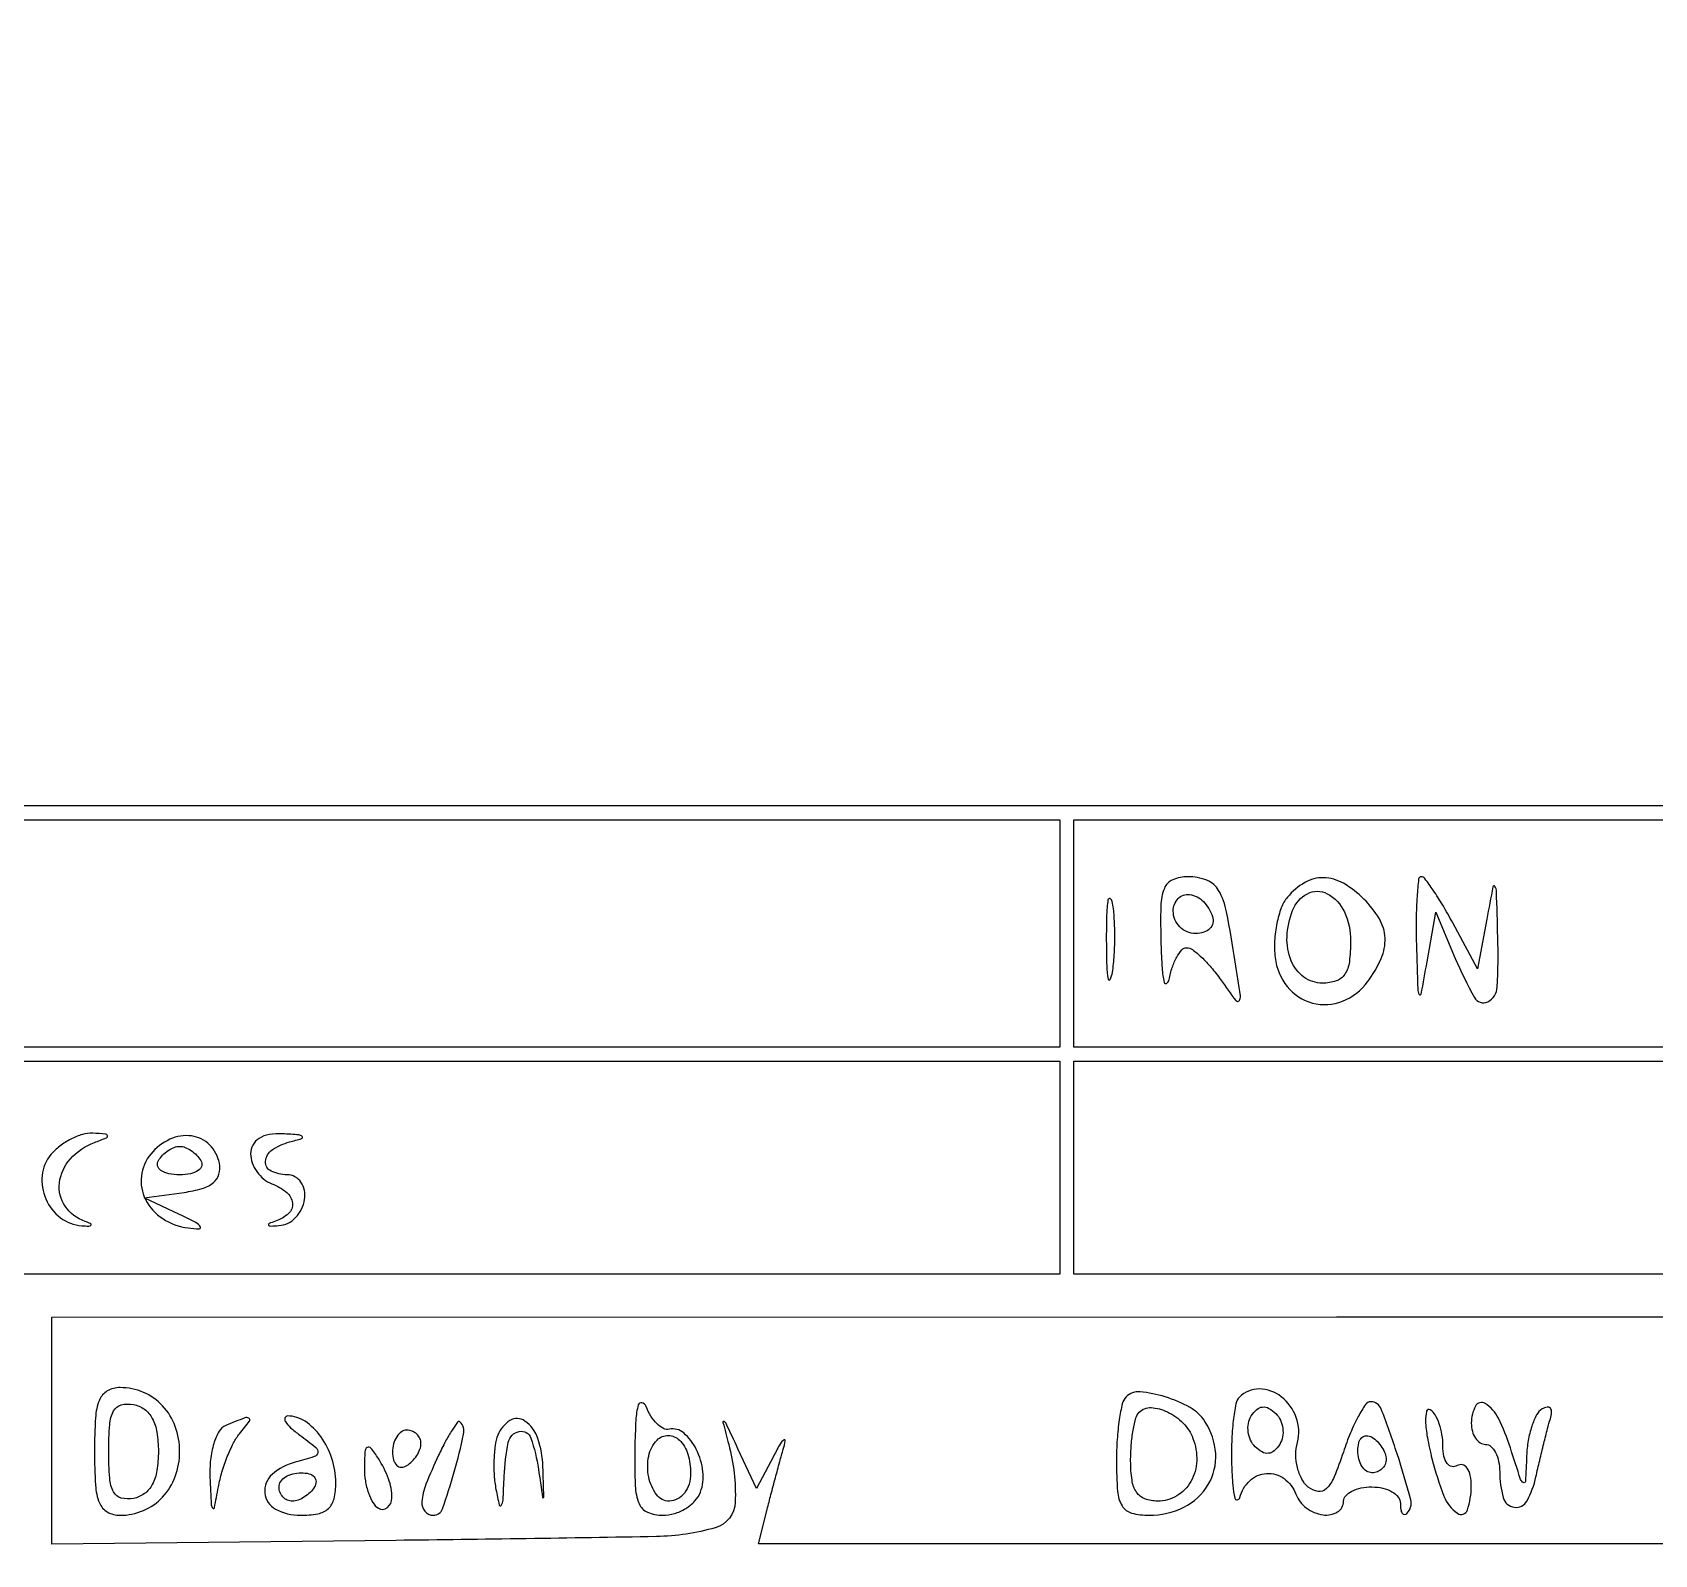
# Model space of a CAD drawing. Extents: x 31 to 1250, y 31 to 897.
# Drawn here: x 1009.6 to 1123.9, y 140.2 to 247.5 of the extents above; entities that cross this region are included whole.
import ezdxf

# ---------------------------------------------------------------- set-up
doc = ezdxf.new("R2010")
doc.units = 0

msp = doc.modelspace()

# ---------------------------------------------------------------- linework, layer by layer
for points in [[(31, 464), (31, 31), (640.463489, 31), (1249.926977, 31), (1250.213489, 53.75, 0.003096), (1250.324363, 71.071305, 0.000033), (1250.341341, 190.328125, 0.000105), (1250.322872, 327.870384, 0.000068), (1250.246394, 486.75), (1249.992789, 897), (640.496394, 897), (31, 897)], [(1247, 543.5), (1247, 193), (952.160124, 193), (657.320248, 193), (656.662291, 168.25, 0.00357), (656.407858, 155.161514, 0.000998), (656.196972, 134.687033, 0.001007), (656.051305, 111.525542, 0.001059), (656.002167, 88.74841), (656, 33.99682), (345.25, 34.24841), (34.5, 34.5), (34.244232, 463, -0.000104), (34.180262, 627.393921, -0.000173), (34.202946, 765.995312, -0.000003), (34.267736, 891.687549, -0.090797), (34.462847, 892.75, -0.310964), (35.540421, 893.495322, -0.00002), (156.393237, 893.749289, -0.000437), (325.743285, 893.950432, -0.000079), (640.968615, 894), (1247, 894)], [(1089.136182, 183.25, 0.008987), (1089.215645, 181.547331, 0.039868), (1089.359663, 180.55625, 0.525484), (1089.531558, 180.487763, 0.200632), (1089.705733, 180.75, -0.032659), (1089.930846, 181.611556, -0.045897), (1090.24929, 182.339063, -0.054857), (1090.606806, 182.846333, -0.215041), (1090.947579, 183, -0.161426), (1091.3568, 182.864347, -0.028703), (1091.98352, 182.339063, -0.028441), (1092.673611, 181.611489, -0.022264), (1093.338877, 180.75, 0.005398), (1094.404617, 179.269266, 0.487737), (1094.639192, 179.262562, 0.212345), (1094.736136, 179.608383, 0.002495), (1094.374315, 182, 0.009511), (1093.755322, 185.518148, 0.078948), (1093.200213, 187.035335, 0.175367), (1092.378418, 187.749262, 0.092278), (1091.031385, 188, 0.099938), (1089.964376, 187.78458, 0.200819), (1089.373194, 187.182183, 0.090427), (1089.123047, 185.943541, 0.011893)], [(1098.050187, 186.560472, 0.084021), (1097.614534, 185.808467, 0.03876), (1097.301092, 184.718229, 0.036965), (1097.142582, 183.492178, 0.042235), (1097.177742, 182.310472, 0.141287), (1098.033347, 180.257542, 0.160852), (1099.813107, 179.101076, 0.160613), (1101.933656, 179.231125, 0.140837), (1103.693972, 180.59616, 0.052926), (1104.653606, 182.250571, 0.116862), (1104.923716, 183.67661, 0.12322), (1104.520978, 185.022881, 0.06246), (1103.428571, 186.428571, 0.065449), (1101.984543, 187.537045, 0.125517), (1100.587777, 187.930006, 0.138663), (1099.268712, 187.591717, 0.08809)], [(1107.131641, 183.25, 0.000983), (1107.225691, 180.081323, 0.12838), (1107.335176, 179.710375, 0.689236), (1107.471433, 179.734959, 0.002395), (1107.884952, 182), (1108.506622, 185.5), (1109.874631, 182.25, 0.027148), (1111.219117, 179.485767, 0.401821), (1112.158688, 179.195468, 0.270331), (1112.828629, 180.221885, 0.019486), (1112.868359, 183.75, 0.000962), (1112.773304, 186.956957, 0.132881), (1112.662356, 187.321071, 0.67978), (1112.523381, 187.295316, 0.002332), (1112.084702, 185), (1111.432686, 181.5), (1109.690663, 184.75, 0.010594), (1108.988735, 185.995437, 0.016026), (1108.321028, 187.045312, 0.010755), (1107.731456, 187.871115, 0.236589), (1107.47432, 188, 0.382509), (1107.289914, 187.834747, 0.009357), (1107.178001, 186.604688, 0.01557), (1107.115281, 185.07127, 0.009362)], [(1085.286014, 183.5, 0.006817), (1085.315278, 181.711719, 0.040183), (1085.418418, 180.780601, 0.720633), (1085.561388, 180.761725, 0.075924), (1085.717581, 181.26375, 0.022548), (1085.846293, 182.485188, 0.015659), (1085.885962, 183.872547, 0.015827), (1085.839977, 185.209518, 0.031163), (1085.703931, 186.26375, 0.248898), (1085.549185, 186.455688, 0.49082), (1085.403147, 186.374351, 0.030832), (1085.307632, 185.29708, 0.00738)], [(1092.770833, 185.1875, -0.134046), (1092.795817, 184.735738, -0.144529), (1092.585286, 184.348828, -0.119977), (1092.158616, 184.089234, -0.077096), (1091.583333, 184, -0.099038), (1090.979073, 184.120875, -0.097945), (1090.465104, 184.465104, -0.097945), (1090.120875, 184.979073, -0.099038), (1090, 185.583333, -0.190724), (1090.346973, 186.459866, -0.244413), (1091.153639, 186.742973, -0.165501), (1092.122932, 186.250696, -0.113253)], [(1102.5, 183.486305, -0.031034), (1102.407535, 181.997993, -0.116231), (1102.083715, 181.125862, -0.165281), (1101.478851, 180.660044, -0.082349), (1100.513695, 180.5, -0.160395), (1099.202722, 180.931653, -0.137362), (1098.306089, 182.083099, -0.109977), (1098.018262, 183.764596, -0.079382), (1098.412402, 185.63232, -0.18187), (1099.45519, 186.806466, -0.246897), (1100.848062, 186.807387, -0.167283), (1102.062021, 185.519473, -0.106487)], [(1010.930433, 168.416177, 0.148671), (1010.314079, 166.948323, 0.128718), (1010.570584, 165.292231, 0.128109), (1011.607495, 163.968594, 0.146642), (1013.107183, 163.403709, 0.014168), (1013.605832, 163.383407, 0.240568), (1013.748684, 163.454148, 0.479365), (1013.721756, 163.557371, 0.022094), (1013.335144, 163.710636, -0.160717), (1011.931897, 164.78172, -0.181747), (1011.529961, 166.420161, -0.155805), (1012.302621, 168.113266, -0.117997), (1014, 169.271109, 0.007044), (1014.841594, 169.605121, 0.35731), (1014.919787, 169.750822, 0.33741), (1014.792303, 169.864034, 0.006719), (1013.872445, 169.921053, 0.083254), (1013.153307, 169.836049, 0.047294), (1012.336862, 169.511561, 0.04556), (1011.553701, 169.016323, 0.055843)], [(1017.966028, 168.459066, 0.14545), (1017.302193, 166.90565, 0.147127), (1017.598726, 165.249605, 0.13303), (1018.804842, 163.912259, 0.110873), (1020.607183, 163.251094, 0.026678), (1021.370303, 163.191905, 0.602642), (1021.455206, 163.343639, 0.1313), (1021.146224, 163.623009, 0.007703), (1020, 164.188907), (1017.5, 165.375626), (1020.309428, 165.75997, 0.035839), (1021.583446, 166.028334, 0.102857), (1022.379537, 166.447099, 0.152632), (1022.764871, 167.03701, 0.117018), (1022.797944, 167.810673, 0.150476), (1022.110176, 169.103328, 0.163876), (1020.837037, 169.731341, 0.143808), (1019.308691, 169.496812, 0.110484)], [(1025, 168.468615, 0.088478), (1025.112085, 167.840167, 0.06652), (1025.440625, 167.217991, 0.065663), (1025.926585, 166.696157, 0.081035), (1026.5, 166.361626, -0.079894), (1027.542071, 165.756846, -0.200338), (1027.947799, 164.996275, -0.235729), (1027.66574, 164.265591, -0.104255), (1026.75, 163.727033, 0.016609), (1026.296797, 163.557952, 0.493409), (1026.269139, 163.45554, 0.241247), (1026.41495, 163.38611, 0.010809), (1026.988516, 163.415192, 0.188426), (1028.173101, 163.979778, 0.149049), (1028.805141, 165.263104, 0.188271), (1028.545998, 166.476094, 0.252185), (1027.573324, 167, -0.113307), (1026.43638, 167.260998, -0.308188), (1026.045041, 167.941972, -0.228942), (1026.515944, 168.752278, -0.084858), (1027.75, 169.310674, 0.01159), (1028.5883, 169.550633, 0.541772), (1028.62878, 169.693656, 0.197309), (1028.392295, 169.812001, 0.005718), (1027.25, 169.883999, 0.053709), (1026.30958, 169.831465, 0.09993), (1025.598377, 169.561885, 0.12827), (1025.159531, 169.094707, 0.125399)], [(1021.5, 168, -0.210115), (1021.553029, 167.621971, -0.178861), (1021.314314, 167.29375, -0.100989), (1020.768372, 167.071437, -0.046386), (1020, 167, -0.046386), (1019.231628, 167.071437, -0.100989), (1018.685686, 167.29375, -0.178861), (1018.446971, 167.621971, -0.210115), (1018.5, 168, -0.057296), (1018.80183, 168.382513, -0.050113), (1019.195564, 168.70625, -0.052849), (1019.617099, 168.926995, -0.094481), (1020, 169, -0.094481), (1020.382901, 168.926995, -0.052849), (1020.804436, 168.70625, -0.050113), (1021.19817, 168.382513, -0.057296)], [(1014, 147.5, 0.014806), (1014.070298, 145.126596, 0.080495), (1014.35, 143.875, 0.169303), (1014.904061, 143.238071, 0.130595), (1015.8, 143, 0.100723), (1017.445377, 143.334852, 0.104965), (1018.801509, 144.284097, 0.101145), (1019.690124, 145.735663, 0.08715), (1020, 147.5, 0.08715), (1019.690124, 149.264337, 0.101145), (1018.801509, 150.715903, 0.104965), (1017.445377, 151.665148, 0.100723), (1015.8, 152, 0.130595), (1014.904061, 151.761929, 0.169303), (1014.35, 151.125, 0.080495), (1014.070298, 149.873404, 0.014806)], [(1052.070285, 147.75, 0.012214), (1052.09607, 145.07258, 0.089611), (1052.365437, 143.825927, 0.196371), (1052.966097, 143.217961, 0.101253), (1054.031385, 143, 0.073827), (1054.854875, 143.122258, 0.064276), (1055.650456, 143.480552, 0.066864), (1056.298983, 144.010435, 0.096752), (1056.690532, 144.635923, 0.12235), (1056.868314, 146.074974, 0.084856), (1056.397727, 147.652641, 0.098432), (1055.51209, 148.804635, 0.239748), (1054.50273, 149.06079, -0.178834), (1054.095996, 149.114729, -0.072872), (1053.638565, 149.449133, -0.059433), (1053.202611, 149.993426, -0.045337), (1052.859329, 150.676, 0.244488), (1052.568197, 150.929216, 0.406295), (1052.310595, 150.776354, 0.052095), (1052.13882, 149.70721, 0.010103)], [(1086.677665, 151.344332, 0.140647), (1086.413334, 150.867232, 0.019344), (1086.199064, 149.739689, 0.02095), (1086.049579, 148.350788, 0.016332), (1086, 146.833333, 0.017999), (1086.07727, 144.687489, 0.117646), (1086.4, 143.666667, 0.194396), (1087.068175, 143.16253, 0.065687), (1088.3, 143, 0.115755), (1090.752817, 143.575562, 0.144301), (1092.461886, 145.160052, 0.151224), (1092.991063, 147.356594, 0.130422), (1092.234687, 149.615219, 0.119751), (1091.18487, 150.593036, 0.052517), (1089.427781, 151.349628, 0.05258), (1087.663955, 151.70093, 0.222814)], [(1094.666667, 151.333333, 0.150255), (1094.412392, 150.853293, 0.018359), (1094.229909, 149.663021, 0.020425), (1094.120295, 148.195799, 0.015533), (1094.116001, 146.583333, 0.010957), (1094.189936, 145.115084, 0.042203), (1094.332266, 144.213542, 0.380133), (1094.508785, 144.091913, 0.307144), (1094.689326, 144.25, -0.141699), (1095.397867, 145.439746, -0.173953), (1096.577821, 145.94934, -0.175538), (1097.804463, 145.590879, -0.144121), (1098.638374, 144.5, 0.141983), (1099.3757, 143.527044, 0.12377), (1100.559129, 143.035128, 0.17433), (1101.569338, 143.237318, 0.26283), (1102, 144, -0.191087), (1102.151477, 144.381882, -0.088204), (1102.5875, 144.70625, -0.068025), (1103.234582, 144.926307, -0.048028), (1104, 145, -0.056395), (1104.765012, 144.913439, -0.075828), (1105.4125, 144.657292, -0.095027), (1105.846616, 144.278413, -0.167478), (1106, 143.833333, 0.038494), (1106.032129, 143.416625, 0.109309), (1106.137334, 143.146709, 0.246501), (1106.291605, 143.062826, 0.202724), (1106.467519, 143.134186, 0.267244), (1106.72801, 144.101254, 0.013807), (1105.778548, 147.320796, 0.013235), (1104.655056, 150.488223, 0.310287), (1103.909771, 151, 0.24837), (1103.552298, 150.810755, 0.024921), (1103.033056, 149.958482, 0.026681), (1102.488096, 148.812852, 0.017973), (1101.984953, 147.454406, -0.017723), (1101.337477, 145.703594, -0.099826), (1100.786718, 144.878615, -0.235844), (1100.200955, 144.684544, -0.138229), (1099.510635, 144.991174, -0.099027), (1099.051604, 145.558049, -0.061366), (1098.748241, 146.362359, -0.058165), (1098.637218, 147.268647, -0.065462), (1098.746633, 148.139125, 0.151344), (1098.668189, 149.895611, 0.141312), (1097.612657, 151.356135, 0.163799), (1096.068024, 151.901683, 0.202761)], [(1111, 149.5, 0.064853), (1111.074694, 148.926543, 0.082425), (1111.29375, 148.440625, 0.098894), (1111.618646, 148.115568, 0.148195), (1112, 148, -0.186414), (1112.381787, 147.852535, -0.089706), (1112.70625, 147.429836, -0.069539), (1112.926216, 146.801778, -0.049547), (1113, 146.059017, 0.068466), (1113.249414, 144.246103, 0.298743), (1114.026676, 143.568842, 0.311591), (1114.924301, 144.02251, 0.070758), (1115.554206, 145.709102, -0.003578), (1115.818548, 146.873098, -0.00332), (1116.105999, 148.062618, -0.003311), (1116.375747, 149.117401, -0.011152), (1116.572068, 149.801938, 0.056934), (1116.659153, 150.260042, 0.196314), (1116.56773, 150.541963, 0.268534), (1116.334411, 150.625766, 0.0937), (1115.988546, 150.492921, 0.134839), (1115.60084, 150.076047, 0.040543), (1115.260397, 149.270958, 0.037373), (1115.009841, 148.265865, 0.032931), (1114.897912, 147.190983, -0.003532), (1114.817034, 145.394221, -0.537586), (1114.668145, 145.306539, -0.202509), (1114.474049, 145.529237, -0.001712), (1113.753252, 147.75, 0.036927), (1112.910531, 149.834189, 0.137491), (1111.974313, 150.877539, 0.437717), (1111.297428, 150.698204, 0.122259)], [(1018.5, 147.5, -0.03782), (1018.39751, 146.146958, -0.083992), (1018.074479, 145.168246, -0.112742), (1017.524483, 144.529561, -0.111732), (1016.75, 144.190371, -0.111478), (1015.884365, 144.217896, -0.210682), (1015.346868, 144.642957, -0.103624), (1015.06943, 145.608217, -0.018344), (1015, 147.5, -0.018344), (1015.06943, 149.391783, -0.103624), (1015.346868, 150.357043, -0.210682), (1015.884365, 150.782104, -0.111478), (1016.75, 150.809629, -0.111732), (1017.524483, 150.470439, -0.112742), (1018.074479, 149.831754, -0.083992), (1018.39751, 148.853042, -0.03782)], [(1023.25, 149.337719, 0.170584), (1022.779026, 148.923439, 0.054268), (1022.407191, 148.051288, 0.04695), (1022.176128, 146.91578, 0.037491), (1022.136182, 145.666667, 0.001806), (1022.225642, 143.747968, 0.171434), (1022.329207, 143.495852, 0.618654), (1022.450636, 143.529013, 0.003584), (1022.732, 145, -0.026688), (1022.983321, 146.048821, -0.022202), (1023.35819, 147.132812, -0.022773), (1023.791686, 148.096065, -0.054849), (1024.218263, 148.75, 0.009443), (1024.92026, 149.63843, 0.445098), (1024.881958, 149.840068, 0.231344), (1024.59729, 149.866001, 0.004922)], [(1028.456731, 148.655298, -0.011384), (1029.593409, 147.783744, -0.269911), (1029.732629, 147.421188, -0.283558), (1029.483825, 147.133608, -0.012294), (1028.14786, 146.748917, 0.11701), (1026.518932, 145.882705, 0.240152), (1025.999776, 144.574256, 0.251929), (1026.757632, 143.4356, 0.123108), (1028.5, 143, 0.045049), (1029.738729, 143.111834, 0.141861), (1030.478261, 143.48, 0.152877), (1030.874683, 144.166564, 0.055114), (1031, 145.3, 0.078457), (1030.730987, 147.003852, 0.078117), (1029.950005, 148.54474, 0.088054), (1028.837642, 149.62362, 0.14972), (1027.60887, 150, 0.316223), (1027.420499, 149.867629, 0.23105), (1027.449088, 149.604994, 0.07043), (1027.815001, 149.173366, 0.023907)], [(1042.421445, 148.655884, 0.057112), (1042.22986, 147.912733, 0.025645), (1042.142199, 146.906841, 0.024984), (1042.157711, 145.822784, 0.031048), (1042.284737, 144.822726, 0.010302), (1042.518858, 143.719005, 0.667288), (1042.661848, 143.695297, 0.126079), (1042.781101, 144.070936, 0.003673), (1042.863818, 145.75, -0.039903), (1043.156255, 148.142217, -0.299862), (1043.923001, 148.911007, -0.377574), (1044.746345, 148.441796, -0.046027), (1045.27987, 146.25, 0.000242), (1045.574615, 144.263099, 0.522982), (1045.621257, 144.24003, 0.281457), (1045.659816, 144.30774, 0.000207), (1045.593229, 146.422988, 0.072873), (1045.23583, 148.416763, 0.159978), (1044.32084, 149.645354, 0.29895), (1043.273561, 149.679308, 0.165438)], [(1091.391296, 148.422681, -0.10103), (1091.655011, 146.839245, -0.120034), (1091.244073, 145.384293, -0.131419), (1090.25094, 144.371376, -0.134278), (1088.893011, 144, -0.089895), (1088.000441, 144.161783, -0.157066), (1087.41703, 144.624183, -0.11287), (1087.095338, 145.468014, -0.034872), (1087, 146.833333, -0.019412), (1087.043834, 147.961926, -0.023717), (1087.175594, 149.009969, -0.023208), (1087.365547, 149.863842, -0.130761), (1087.597766, 150.264432, -0.213343), (1088.439643, 150.586146, -0.099478), (1089.594485, 150.286742, -0.08522), (1090.701127, 149.493342, -0.103455)], [(1097.5, 148, -0.074012), (1097.119849, 147.549884, -0.156529), (1096.705698, 147.369302, -0.15302), (1096.257119, 147.461657, -0.06978), (1095.774265, 147.825735, -0.088981), (1095.446886, 148.29624, -0.076381), (1095.281199, 148.876926, -0.077007), (1095.298118, 149.476023, -0.093176), (1095.5, 150, -0.074012), (1095.880151, 150.450116, -0.156529), (1096.294302, 150.630698, -0.15302), (1096.742881, 150.538343, -0.06978), (1097.225735, 150.174265, -0.088981), (1097.553114, 149.70376, -0.076381), (1097.718801, 149.123074, -0.077007), (1097.701882, 148.523977, -0.093176)], [(1108.229985, 146.992055, 0.029722), (1109.071175, 144.347867, 0.149624), (1110.016683, 143.140785, 0.500579), (1110.725048, 143.3747, 0.081085), (1111, 145.059017, 0.047867), (1110.928459, 145.804599, 0.104212), (1110.70625, 146.33165, 0.181468), (1110.378123, 146.558599, 0.202618), (1110, 146.5, -0.195087), (1109.621765, 146.435758, -0.183858), (1109.29375, 146.651013, -0.1076), (1109.071659, 147.159191, -0.049451), (1109, 147.881966, 0.040831), (1108.934073, 148.687931, 0.04328), (1108.738077, 149.456343, 0.047437), (1108.450841, 150.080915, 0.123464), (1108.108347, 150.433038, 0.506685), (1107.848844, 150.328066, 0.071064), (1107.776271, 149.649566, 0.036671), (1107.903041, 148.487321, 0.016658)], [(1035, 147.440983, 0.066118), (1035.073267, 146.889346, 0.138808), (1035.29375, 146.521475, 0.191142), (1035.620352, 146.392057, 0.139169), (1036, 146.5, 0.06081), (1036.382515, 146.806203, 0.051032), (1036.70625, 147.2129, 0.053229), (1036.926698, 147.653442, 0.089642), (1037, 148.059017, 0.105429), (1036.923444, 148.418051, 0.099231), (1036.70625, 148.723586, 0.096318), (1036.381732, 148.928382, 0.092995), (1036, 149, 0.153634), (1035.618621, 148.879982, 0.097988), (1035.29375, 148.542039, 0.080552), (1035.074545, 148.037096, 0.062283)], [(1038.239516, 147.227786, 0.015482), (1037.352847, 145.187589, 0.073383), (1037.060073, 143.95117, 0.197697), (1037.269807, 143.283466, 0.222591), (1037.875, 143, 0.318052), (1038.513963, 143.45219, 0.015559), (1039.343462, 146.060204, 0.016471), (1040.004047, 148.714863, 0.254369), (1039.746461, 149.586872, 0.458823), (1039.585507, 149.574789, 0.016771), (1039.193482, 149.004205, 0.020353), (1038.734095, 148.216093, 0.011528)], [(1056, 145.940983, -0.075715), (1055.887055, 145.199409, -0.089148), (1055.559375, 144.570164, -0.100726), (1055.07204, 144.149516, -0.128528), (1054.5, 144, -0.23786), (1053.596501, 144.455589, -0.110313), (1053.049944, 145.689495, -0.096656), (1053.043202, 147.179555, -0.150422), (1053.63948, 148.306147, -0.200942), (1054.423574, 148.627349, -0.197139), (1055.210711, 148.297246, -0.124017), (1055.799531, 147.309671, -0.072845)], [(1105, 146.940983, -0.105429), (1104.923444, 146.581949, -0.099231), (1104.70625, 146.276414, -0.096318), (1104.381732, 146.071618, -0.092995), (1104, 146, -0.153634), (1103.618621, 146.120018, -0.097988), (1103.29375, 146.457961, -0.080552), (1103.074545, 146.962904, -0.062283), (1103, 147.559017, -0.066118), (1103.073267, 148.110654, -0.138808), (1103.29375, 148.478525, -0.191142), (1103.620352, 148.607943, -0.139169), (1104, 148.5, -0.06081), (1104.382515, 148.193797, -0.051032), (1104.70625, 147.7871, -0.053229), (1104.926698, 147.346558, -0.089642)], [(1033.015313, 146.309017, 0.041968), (1033.083423, 145.425037, 0.044123), (1033.298248, 144.580088, 0.048375), (1033.617091, 143.891844, 0.122282), (1034, 143.5, 0.320535), (1034.636302, 143.54257, 0.224569), (1034.95489, 144.216129, 0.088074), (1034.715363, 145.565383, 0.055643), (1034, 147, 0.021402), (1033.475003, 147.740805, 0.400385), (1033.216793, 147.779775, 0.230617), (1033.049987, 147.478465, 0.011327)], [(1029.5, 145, -0.06081), (1029.193797, 144.617485, -0.051032), (1028.7871, 144.29375, -0.053229), (1028.346558, 144.073302, -0.089642), (1027.940983, 144, -0.105429), (1027.581949, 144.076556, -0.099231), (1027.276414, 144.29375, -0.096318), (1027.071618, 144.618268, -0.092995), (1027, 145, -0.153634), (1027.120018, 145.381379, -0.097988), (1027.457961, 145.70625, -0.080552), (1027.962904, 145.925455, -0.062283), (1028.559017, 146, -0.066118), (1029.110654, 145.926733, -0.138808), (1029.478525, 145.70625, -0.191142), (1029.607943, 145.379648, -0.139169)]]:
    msp.add_lwpolyline(points, format="xyb", close=True)
for points in [[(1082, 184), (1082, 176), (969, 176), (856, 176), (856, 184), (856, 192), (969, 192), (1082, 192)], [(1247, 184), (1247, 176), (1165, 176), (1083, 176), (1083, 184), (1083, 192), (1165, 192), (1247, 192)], [(1082, 167.5), (1082, 160), (969, 160), (856, 160), (856, 167.5), (856, 175), (969, 175), (1082, 175)], [(1247, 167.5), (1247, 160), (1165, 160), (1083, 160), (1083, 167.5), (1083, 175), (1165, 175), (1247, 175)]]:
    msp.add_lwpolyline(points, close=True)
msp.add_lwpolyline([(1126.391592, 141), (1060.783184, 141), (1061.387327, 143.407099, -0.002349), (1061.657687, 144.463256, -0.001655), (1061.971217, 145.648465, -0.00167), (1062.278689, 146.780281, -0.003509), (1062.526666, 147.657099, 0.026148), (1062.665413, 148.248739, 0.666147), (1062.563573, 148.31453, 0.113436), (1062.321083, 148.050651, 0.008615), (1061.853525, 147.19489), (1060.64519, 144.889781), (1059.332511, 147.69489, 0.001081), (1058.502387, 149.458864, 0.174122), (1058.35161, 149.609219, 0.634568), (1058.278463, 149.54864, 0.001883), (1058.683084, 148, -0.073773), (1059.141615, 143.924833, -0.324302), (1057.7387, 142.126251, -0.065827), (1053.591406, 141.500728, -0.001798), (1035.25, 141.232221), (1011, 140.964443), (1011, 148.968877), (1011, 156.973312), (1101.5, 156.98372), (1192, 156.994129)], format="xyb")

doc.saveas('drawing.dxf')
